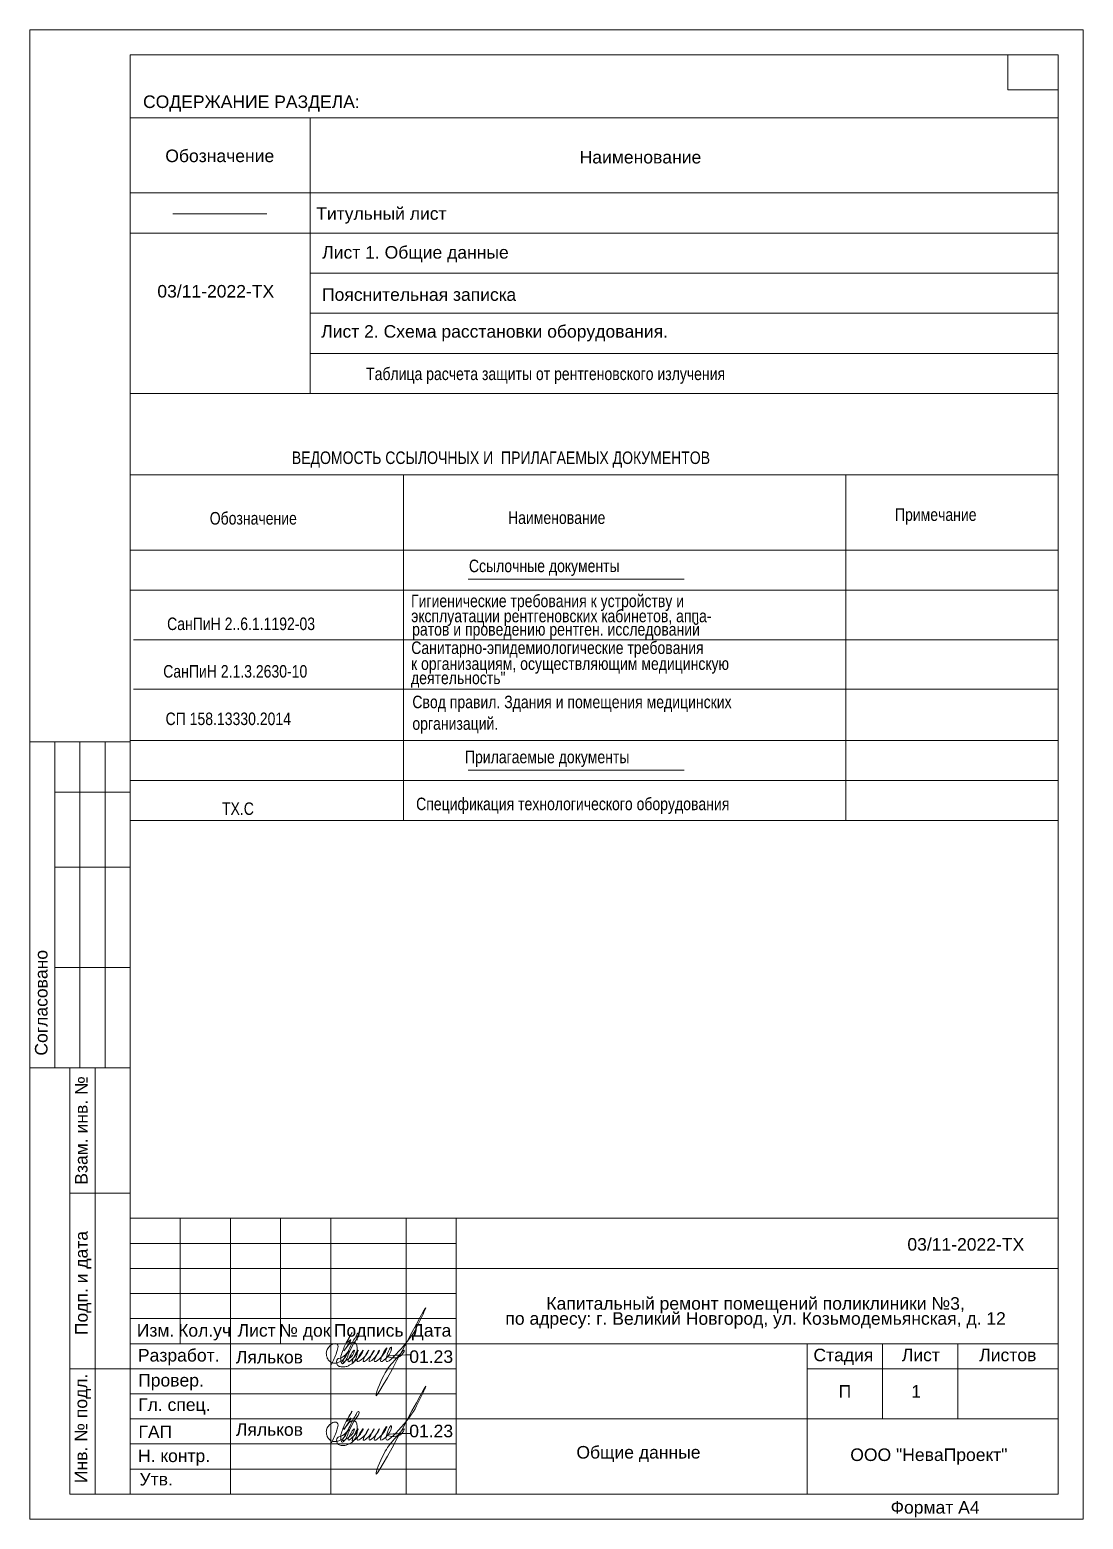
# Model space of a CAD drawing. Header units: metres. Extents: x 14591 to 15202, y 5442 to 5571.
# Drawn here: x 15050.09 to 15071.09, y 5442.46 to 5472.16 of the extents above; entities that cross this region are included whole.
import ezdxf
from ezdxf.enums import TextEntityAlignment as Align

# ---------------------------------------------------------------- set-up
doc = ezdxf.new("R2010")
doc.units = ezdxf.units.M
doc.header["$MEASUREMENT"] = 0
for name, color, linetype, lineweight in [('1', 7, 'Continuous', 0), ('3', 7, 'Continuous', 0), ('Level 1', 7, 'Continuous', 0), ('Level 17', 7, 'Continuous', 0), ('Level 50', 7, 'Continuous', 0), ('Level 63', 7, 'Continuous', 0), ('RAMKA', 7, 'Continuous', 0), ('TEXT', 7, 'Continuous', 30), ('ВК', 7, 'Continuous', 0), ('ЧЕРТЕЖ', 7, 'Continuous', 0)]:
    doc.layers.add(name, color=color, linetype=linetype, lineweight=lineweight)
doc.styles.add('ARIAL', font='arial.ttf')
doc.styles.add('GOST 2.304', font='CS_Gost2304.shx')
doc.styles.add('MONOTXT', font='monotxt.shx', dxfattribs={"width": 0.8, "height": 0.5})
doc.styles.add('Style-Arial', font='arial.ttf')
doc.styles.add('Style-Arial Narrow', font='ARIALN.TTF')

# ---------------------------------------------------------------- blocks, each defined once
blk = doc.blocks.new('*U289')
at = {"layer": 'Level 50', "color": 7, "linetype": 'Continuous', "lineweight": 0}
for p, q in [((10.511, 14.855), (-10.489, 14.855)), ((-10.489, 14.855), (-10.489, -14.845)), ((10.511, -14.845), (10.511, 14.855)), ((-10.489, -14.845), (10.511, -14.845))]:
    blk.add_line(p, q, dxfattribs=at)
at = {"layer": 'Level 50', "color": 7, "linetype": 'Continuous', "lineweight": 13}
for p, q in [((-8.489, 14.355), (-8.489, -14.345)), ((-8.489, 14.355), (10.011, 14.355)), ((9.011, 13.655), (9.011, 14.355)), ((10.011, -14.345), (10.011, 14.355)), ((9.011, 13.655), (10.011, 13.655))]:
    blk.add_line(p, q, dxfattribs=at)
at = {"layer": 'Level 63', "color": 7, "linetype": 'Continuous', "lineweight": 13}
for p, q in [((-10.489, 0.655), (-8.489, 0.655)), ((-10.489, 0.655), (-10.489, -5.845)), ((-9.989, 0.655), (-9.989, -5.845)), ((-9.489, 0.655), (-9.489, -5.845)), ((-8.989, 0.655), (-8.989, -5.845)), ((-9.989, -0.345), (-8.489, -0.345)), ((-9.989, -1.845), (-8.489, -1.845)), ((-9.989, -3.845), (-8.489, -3.845)), ((-10.489, -5.845), (-8.489, -5.845)), ((-9.689, -5.845), (-8.489, -5.845)), ((-9.189, -14.345), (-9.189, -5.845)), ((-9.689, -8.345), (-8.489, -8.345)), ((-8.489, -8.845), (10.011, -8.845)), ((-8.489, -8.845), (-8.489, -14.345)), ((-7.489, -8.845), (-7.489, -11.345)), ((-6.489, -8.845), (-6.489, -14.345)), ((-5.489, -8.845), (-5.489, -11.345)), ((-4.489, -8.845), (-4.489, -14.345)), ((-2.989, -8.845), (-2.989, -14.345)), ((-1.989, -8.845), (-1.989, -14.345)), ((-1.989, -9.845), (10.011, -9.845)), ((-8.489, -10.845), (-1.989, -10.845)), ((-8.489, -11.345), (-1.989, -11.345)), ((-1.989, -11.345), (10.011, -11.345)), ((-9.689, -11.845), (-8.489, -11.845)), ((5.011, -11.845), (10.011, -11.845)), ((-1.989, -12.845), (10.011, -12.845)), ((-8.489, -14.345), (10.011, -14.345))]:
    blk.add_line(p, q, dxfattribs=at)
at = {"layer": 'Level 63', "color": 7, "linetype": 'Continuous', "lineweight": 0}
for p, q in [((-8.489, -9.345), (-1.989, -9.345)), ((-8.489, -9.845), (-1.989, -9.845)), ((-8.489, -10.345), (-1.989, -10.345)), ((-8.489, -11.845), (-1.989, -11.845)), ((-8.489, -12.345), (-1.989, -12.345)), ((-8.489, -12.845), (-1.989, -12.845)), ((-8.489, -13.345), (-1.989, -13.345)), ((-8.489, -13.845), (-1.989, -13.845))]:
    blk.add_line(p, q, dxfattribs=at)
at = {"layer": 'Level 63', "color": 7, "linetype": 'Continuous', "lineweight": 13, "flags": 128}
for points in [[(-8.489, -14.345), (-9.689, -14.345), (-9.689, -5.845)], [(5.011, -11.345), (5.011, -14.345)], [(6.511, -11.345), (6.511, -12.845)], [(8.011, -11.345), (8.011, -12.845)]]:
    blk.add_lwpolyline(points, dxfattribs=at)
at = {"color": 7, "linetype": 'Continuous', "lineweight": 0, "insert": (7.559, -14.646), "char_height": 0.25, "attachment_point": 5, "line_spacing_factor": 1.214483, "style": 'Style-Arial'}
blk.add_mtext('Формат А4', dxfattribs=at)
at = {"layer": 'Level 63', "color": 7, "linetype": 'Continuous', "lineweight": 0, "style": 'Style-Arial'}
for s, p in [('Согласовано', (-10.261, -4.547)), ('Взам. инв. №', (-9.463, -7.093)), ('Подп. и дата', (-9.46, -10.136)), ('Инв. № подл.', (-9.469, -13.033))]:
    blk.add_text(s, height=0.25002, rotation=90, dxfattribs=at).set_placement(p, align=Align.MIDDLE_CENTER)
for s, p in [('Изм.', (-7.982, -11.08)), ('Кол.уч', (-7.004, -11.08)), ('Лист', (-5.966, -11.08)), ('№ док', (-5.007, -11.08)), ('Подпись', (-3.733, -11.08)), ('Дата', (-2.478, -11.08)), ('Разработ.', (-7.52, -11.576)), ('Стадия', (5.73, -11.57)), ('Лист', (7.274, -11.57)), ('Листов', (9.008, -11.57)), ('Провер.', (-7.674, -12.074)), ('Гл. спец.', (-7.608, -12.561)), ('ГАП', (-7.987, -13.103)), ('Н. контр.', (-7.613, -13.58)), ('Утв.', (-7.969, -14.047))]:
    blk.add_text(s, height=0.25, dxfattribs=at).set_placement(p, align=Align.MIDDLE_CENTER)
at = {"layer": 'Level 63', "color": 7, "linetype": 'Continuous', "lineweight": 0, "insert": (7.434, -13.597), "char_height": 0.25, "attachment_point": 5, "line_spacing_factor": 0.6, "style": 'GOST 2.304'}
blk.add_mtext('\\fArial|b0|i0|c204204|p39;ООО "НеваПроект"', dxfattribs=at)
blk = doc.blocks.new('формат А4')
at = {"layer": 'Level 50', "color": 7, "linetype": 'Continuous', "lineweight": 0}
blk.add_blockref('*U289', (10.489, -14.855), dxfattribs=at)

msp = doc.modelspace()

# ---------------------------------------------------------------- linework, layer by layer
at = {"color": 7, "linetype": 'Continuous', "lineweight": 13}
for p, q in [((15052.09156048, 5470.40866488), (15052.09156048, 5464.90866488)), ((15055.67906067, 5470.40866488), (15055.67906067, 5464.90866488)), ((15070.59156048, 5470.40866488), (15070.59156048, 5464.90866488))]:
    msp.add_line(p, q, dxfattribs=at)
at = {"color": 5, "linetype": 'Continuous', "lineweight": 0}
for points in [[(15056.10473375, 5445.54917993), (15056.20739916, 5445.78399774), (15056.23258251, 5445.8779833), (15056.23258251, 5445.93118722), (15056.20135518, 5445.96241455), (15056.15207491, 5445.96241455), (15056.07472864, 5445.91775866), (15056.01997612, 5445.84797034), (15056.00552445, 5445.807582), (15056.00552445, 5445.7389654), (15056.02257194, 5445.6753433), (15056.06540882, 5445.61464565), (15056.11467078, 5445.58620425), (15056.18143339, 5445.57506113), (15056.24948555, 5445.59329565), (15056.30796166, 5445.61989178), (15056.3480687, 5445.65089155), (15056.41943248, 5445.77449724), (15056.48562639, 5445.91056074), (15056.53935186, 5446.02098852), (15056.59558129, 5446.11838075), (15056.63279476, 5446.17054167), (15056.65015882, 5446.17519435), (15056.65685231, 5446.15021391), (15056.64584026, 5446.10911641), (15056.61336743, 5446.06427621), (15056.42214044, 5445.69584559), (15056.36137244, 5445.59059233), (15056.31585813, 5445.56431463), (15056.30368473, 5445.58539957), (15056.29803141, 5445.60649806), (15056.29053929, 5445.68196875), (15056.32366294, 5445.80558788), (15056.41850502, 5446.01228097), (15056.51676718, 5446.18247603), (15056.41971347, 5445.98516321), (15056.48285589, 5446.04075631), (15056.35408367, 5445.81771628), (15056.45483404, 5445.94824045), (15056.52900505, 5445.9910631), (15056.5852509, 5445.97599207), (15056.61204951, 5445.91586352), (15056.61995987, 5445.81894301), (15056.54918075, 5445.59612303), (15056.46141352, 5445.53183424), (15056.39685452, 5445.50490097), (15056.29764954, 5445.50114887), (15056.22887105, 5445.53030997), (15056.21635619, 5445.55198636), (15056.20879989, 5445.60260096), (15056.22256779, 5445.65398345), (15056.29828329, 5445.68156773), (15056.45118566, 5445.81854111), (15056.33569185, 5445.59131262), (15056.39515009, 5445.62564086), (15056.54938742, 5445.77987819), (15056.56150648, 5445.82510713), (15056.43633915, 5445.60831095), (15056.56930449, 5445.70929651), (15056.63766167, 5445.83220623), (15056.52030694, 5445.59917839), (15056.682174, 5445.72677567), (15056.74063171, 5445.83220623), (15056.61742572, 5445.61462836), (15056.78353661, 5445.72063527), (15056.85001487, 5445.83220623), (15056.74022107, 5445.61235535), (15056.91009369, 5445.74885019), (15056.9576048, 5445.83220623), (15056.85598828, 5445.61555551), (15057.05357981, 5445.80759697), (15057.05845002, 5445.81981269), (15056.95998178, 5445.62750426), (15057.20414028, 5445.85446514), (15057.2068055, 5445.86441187), (15057.0827217, 5445.62395041), (15057.30179205, 5445.85455724), (15057.30179205, 5445.8835023), (15057.19258316, 5445.63566539), (15057.49283799, 5445.86052194), (15057.83689677, 5446.35359916), (15057.97185176, 5446.64411953), (15056.99435178, 5444.95103991), (15057.17746434, 5445.38302054), (15057.40219944, 5445.67361239), (15057.55534149, 5445.82675443), (15057.49972402, 5445.73042215), (15057.22965873, 5445.69805236), (15057.67235788, 5445.74061633)], [(15056.10473375, 5443.9834887), (15056.20739916, 5444.21830652), (15056.23258251, 5444.31229208), (15056.23258251, 5444.36549599), (15056.20135518, 5444.39672333), (15056.15207491, 5444.39672333), (15056.07472864, 5444.35206744), (15056.01997612, 5444.28227912), (15056.00552445, 5444.24189078), (15056.00552445, 5444.17327417), (15056.02257194, 5444.10965208), (15056.06540882, 5444.04895443), (15056.11467078, 5444.02051302), (15056.18143339, 5444.0093699), (15056.24948555, 5444.02760442), (15056.30796166, 5444.05420055), (15056.3480687, 5444.08520033), (15056.41943248, 5444.20880601), (15056.48562639, 5444.34486952), (15056.53935186, 5444.45529729), (15056.59558129, 5444.55268953), (15056.63279476, 5444.60485044), (15056.65015882, 5444.60950313), (15056.65685231, 5444.58452269), (15056.64584026, 5444.54342519), (15056.61336743, 5444.49858498), (15056.42214044, 5444.13015437), (15056.36137244, 5444.0249011), (15056.31585813, 5443.9986234), (15056.30368473, 5444.01970835), (15056.29803141, 5444.04080684), (15056.29053929, 5444.11627752), (15056.32366294, 5444.23989666), (15056.41850502, 5444.44658974), (15056.51676718, 5444.6167848), (15056.41971347, 5444.41947198), (15056.48285589, 5444.47506508), (15056.35408367, 5444.25202506), (15056.45483404, 5444.38254922), (15056.52900505, 5444.42537187), (15056.5852509, 5444.41030084), (15056.61204951, 5444.35017229), (15056.61995987, 5444.25325179), (15056.54918075, 5444.0304318), (15056.46141352, 5443.96614302), (15056.39685452, 5443.93920974), (15056.29764954, 5443.93545764), (15056.22887105, 5443.96461874), (15056.21635619, 5443.98629513), (15056.20879989, 5444.03690974), (15056.22256779, 5444.08829223), (15056.29828329, 5444.11587651), (15056.45118566, 5444.25284988), (15056.33569185, 5444.0256214), (15056.39515009, 5444.05994963), (15056.54938742, 5444.21418696), (15056.56150648, 5444.2594159), (15056.43633915, 5444.04261973), (15056.56930449, 5444.14360528), (15056.63766167, 5444.26651501), (15056.52030694, 5444.03348717), (15056.682174, 5444.16108444), (15056.74063171, 5444.26651501), (15056.61742572, 5444.04893713), (15056.78353661, 5444.15494404), (15056.85001487, 5444.26651501), (15056.74022107, 5444.04666413), (15056.91009369, 5444.18315896), (15056.9576048, 5444.26651501), (15056.85598828, 5444.04986429), (15057.05357981, 5444.24190574), (15057.05845002, 5444.25412146), (15056.95998178, 5444.06181304), (15057.20414028, 5444.28877391), (15057.2068055, 5444.29872064), (15057.0827217, 5444.05825918), (15057.30179205, 5444.28886601), (15057.30179205, 5444.31781108), (15057.19258316, 5444.06997417), (15057.49283799, 5444.29483071), (15057.83689677, 5444.78790794), (15057.97185176, 5445.0784283), (15056.99435178, 5443.38534868), (15057.17746434, 5443.81732931), (15057.40219944, 5444.10792116), (15057.55534149, 5444.26106321), (15057.49972402, 5444.16473093), (15057.22965873, 5444.13236114), (15057.67235788, 5444.1749251)]]:
    msp.add_spline(points, degree=3, dxfattribs=at)
at = {"layer": '3', "color": 7, "linetype": 'Continuous', "lineweight": 0}
for p, q in [((15052.10159667, 5457.99067776), (15070.59156048, 5457.99067776)), ((15052.10159667, 5457.19408167), (15070.59156048, 5457.19408167))]:
    msp.add_line(p, q, dxfattribs=at)
at = {"layer": '3', "color": 7, "linetype": 'Continuous', "lineweight": 13}
msp.add_line((15052.10159667, 5456.39748559), (15070.59156048, 5456.39748559), dxfattribs=at)
at = {"layer": 'Level 17', "color": 7, "linetype": 'Continuous', "lineweight": 13}
msp.add_line((15052.9449566, 5468.49520418), (15054.81677822, 5468.49520418), dxfattribs=at)
at = {"layer": 'RAMKA', "color": 7, "linetype": 'Continuous', "lineweight": 13}
msp.add_line((15066.35820698, 5461.68528281), (15066.35820698, 5461.78528281), dxfattribs=at)
at = {"layer": 'RAMKA', "color": 7, "linetype": 'Continuous', "lineweight": 0}
for p, q in [((15052.1578588, 5459.9999699), (15070.59156048, 5459.9999699)), ((15052.1578588, 5459.014657), (15070.59156048, 5459.014657))]:
    msp.add_line(p, q, dxfattribs=at)
at = {"layer": 'RAMKA', "color": 7, "linetype": 'Continuous', "lineweight": 13, "flags": 128}
for points in [[(15058.82815212, 5461.21008181), (15063.13467971, 5461.21008181)], [(15058.83291221, 5457.39976738), (15063.13943981, 5457.39976738)]]:
    msp.add_lwpolyline(points, dxfattribs=at)
at = {"layer": 'TEXT', "color": 7, "linetype": 'Continuous', "lineweight": 13}
for p, q in [((15057.5394682, 5461.78528281), (15057.5394682, 5463.28528281)), ((15066.35820698, 5463.28528281), (15066.35820698, 5461.78528281)), ((15057.5394682, 5456.39748559), (15057.5394682, 5461.78528281)), ((15066.35820698, 5461.78528281), (15066.35820698, 5456.39748559))]:
    msp.add_line(p, q, dxfattribs=at)
at = {"layer": 'TEXT', "color": 7, "linetype": 'Continuous', "lineweight": 0}
msp.add_line((15052.09156048, 5460.98528281), (15070.59156048, 5460.98528281), dxfattribs=at)
at = {"layer": 'TEXT', "color": 7, "linetype": 'Continuous', "lineweight": 13, "flags": 128}
for points in [[(15052.09156048, 5463.28528281), (15070.59156048, 5463.28528281)], [(15070.59156048, 5461.78528281), (15052.09156048, 5461.78528281)]]:
    msp.add_lwpolyline(points, dxfattribs=at)
at = {"layer": 'ВК', "color": 7, "lineweight": 13}
msp.add_line((15052.09156048, 5468.10866488), (15070.59156048, 5468.10866488), dxfattribs=at)
at = {"layer": 'ВК', "color": 7, "linetype": 'Continuous', "lineweight": 0}
for p, q in [((15055.67906067, 5467.30866488), (15070.59156048, 5467.30866488)), ((15055.67906067, 5466.50866488), (15070.59156048, 5466.50866488)), ((15055.67906067, 5465.70866488), (15070.59156048, 5465.70866488))]:
    msp.add_line(p, q, dxfattribs=at)
at = {"layer": 'ВК', "color": 7, "linetype": 'Continuous', "lineweight": 13}
msp.add_line((15052.09156048, 5464.90866488), (15070.59156048, 5464.90866488), dxfattribs=at)
at = {"layer": 'ВК', "color": 7, "linetype": 'Continuous', "lineweight": 13, "flags": 128}
for points in [[(15052.09156048, 5470.40866488), (15070.59156048, 5470.40866488)], [(15052.09156048, 5468.90866488), (15070.59156048, 5468.90866488)]]:
    msp.add_lwpolyline(points, dxfattribs=at)
at = {"layer": 'ЧЕРТЕЖ', "color": 7, "linetype": 'Continuous', "lineweight": 13}
for p, q in [((15052.09156048, 5461.78528281), (15070.59156048, 5461.78528281)), ((15070.59156048, 5461.78528281), (15052.09156048, 5461.78528281)), ((15052.09156048, 5461.78528281), (15070.59156048, 5461.78528281)), ((15052.09156048, 5461.78528281), (15070.59156048, 5461.78528281)), ((15052.09156048, 5461.78528281), (15070.59156048, 5461.78528281)), ((15052.09156048, 5461.78528281), (15070.59156048, 5461.78528281))]:
    msp.add_line(p, q, dxfattribs=at)

# ---------------------------------------------------------------- block references
at = {"layer": 'Level 50', "color": 7, "linetype": 'Continuous', "lineweight": 0}
msp.add_blockref('формат А4', (15050.09156048, 5472.16249842), dxfattribs=at)

# ---------------------------------------------------------------- texts
at = {"color": 7, "linetype": 'Continuous', "lineweight": 0, "style": 'Style-Arial'}
msp.add_text('03/11-2022-ТХ', height=0.25, dxfattribs=at).set_placement((15052.63410376, 5466.94863434), align=Align.MIDDLE_LEFT)
msp.add_text('03/11-2022-ТХ', height=0.25, dxfattribs=at).set_placement((15067.58629811, 5448.0679777), align=Align.TOP_LEFT)
at = {"color": 7, "lineweight": 13, "style": 'Style-Arial'}
for p in [(15054.20077033, 5445.81921312), (15054.20077033, 5444.37549579)]:
    msp.add_text('Ляльков', height=0.25, dxfattribs=at).set_placement(p, align=Align.TOP_LEFT)
at = {"color": 18, "linetype": 'Continuous', "lineweight": 13, "true_color": 0x000000, "style": 'ARIAL'}
for p in [(15058.09331479, 5445.82966381), (15058.09331479, 5444.34683931)]:
    msp.add_text('01.23', height=0.25, dxfattribs=at).set_placement(p, align=Align.TOP_CENTER)
at = {"color": 7, "linetype": 'Continuous', "lineweight": 13, "style": 'Style-Arial'}
msp.add_text('1', height=0.25, dxfattribs=at).set_placement((15067.66329107, 5445.13551226), align=Align.TOP_LEFT)
at = {"color": 7, "linetype": 'Continuous', "lineweight": 13, "insert": (15057.85252766, 5466.88085801), "char_height": 0.25, "attachment_point": 5, "line_spacing_factor": 0.6, "style": 'Style-Arial'}
msp.add_mtext('Пояснительная записка ', dxfattribs=at)
at = {"color": 7, "linetype": 'Continuous', "lineweight": 0, "char_height": 0.25, "attachment_point": 5, "line_spacing_factor": 0.72}
for s, insert, style in [('Капитальный ремонт \\C256;помещений поликлиники №3, \\Pпо адресу: г. Великий Новгород, ул. Козьмодемьянская, д. 12', (15064.56051162, 5446.57762497), 'Style-Arial'), ('\\fArial|b0|i0|c204204|p39;П', (15066.3413141, 5445.01101884), 'GOST 2.304')]:
    msp.add_mtext(s, dxfattribs=dict(at, insert=insert, style=style))
at = {"layer": '1', "color": 7, "linetype": 'Continuous', "lineweight": 13, "insert": (15053.92244318, 5456.50298345), "char_height": 0.25, "attachment_point": 7, "line_spacing_factor": 0.6, "style": 'MONOTXT'}
msp.add_mtext('\\fArial|b0|i0|c204204|p39;ТХ.С', dxfattribs=at)
at = {"layer": '3', "color": 7, "lineweight": 30, "char_height": 0.25, "line_spacing_factor": 0.6, "style": 'MONOTXT'}
for s, insert, attachment_point in [('\\fArial|b0|i0|c204204|p39;Таблица расчета защиты от рентгеновского излучения', (15060.37409661, 5465.26472285), 5), ('\\fArial|b0|i0|c204204|p39;ВЕДОМОСТЬ ССЫЛОЧНЫХ И  ПРИЛАГАЕМЫХ ДОКУМЕНТОВ', (15055.3159747, 5463.43128869), 7)]:
    msp.add_mtext(s, dxfattribs=dict(at, insert=insert, attachment_point=attachment_point))
at = {"layer": 'Level 1', "color": 7, "linetype": 'Continuous', "lineweight": 0, "style": 'Style-Arial'}
msp.add_text('СОДЕРЖАНИЕ РАЗДЕЛА:', height=0.25, dxfattribs=at).set_placement((15052.34908631, 5470.8526566), align=Align.TOP_LEFT)
at = {"layer": 'Level 1', "color": 7, "linetype": 'Continuous', "lineweight": 13, "char_height": 0.25, "attachment_point": 5, "line_spacing_factor": 0.6, "style": 'Style-Arial Narrow'}
for s, insert in [('\\fArial|b0|i0|c204204|p39;Обозначение', (15053.87856287, 5469.64702388)), ('\\fArial|b0|i0|c204204|p39;Наименование', (15062.26556727, 5469.62053356)), ('\\fArial|b0|i0|c204204|p39;Титульный лист', (15057.10072641, 5468.4609054))]:
    msp.add_mtext(s, dxfattribs=dict(at, insert=insert))
at = {"layer": 'Level 17', "color": 7, "linetype": 'Continuous', "lineweight": 0, "char_height": 0.25, "attachment_point": 5, "line_spacing_factor": 0.6, "style": 'Style-Arial'}
for s, insert in [('Лист 1. Общие данные', (15057.78028635, 5467.68850214)), ('Лист 2. Схема расстановки оборудования.', (15059.35817677, 5466.11061172)), ('Общие данные', (15062.22552247, 5443.76120954))]:
    msp.add_mtext(s, dxfattribs=dict(at, insert=insert))
at = {"layer": 'RAMKA', "color": 7, "linetype": 'Continuous', "lineweight": 13, "char_height": 0.25, "line_spacing_factor": 0.6, "style": 'MONOTXT'}
for s, insert, attachment_point in [('\\fArial|b0|i0|c204204|p39;Обозначение', (15054.54722185, 5462.29310382), 8), ('\\fArial|b0|i0|c204204|p39;Наименование', (15060.59557238, 5462.30507362), 8), ('\\fArial|b0|i0|c204204|p39;Примечание', (15068.1521, 5462.29402908), 8), ('\\fArial|b0|i0|c204204|p39;Ссылочные документы', (15058.84594243, 5461.27180334), 7), ('\\fArial|b0|i0|c204204|p39;Гигиенические требования к устройству и  ', (15057.69159784, 5460.57352782), 7), ('\\fArial|b0|i0|c204204|p39;СанПиН 2..6.1.1192-03', (15052.82903386, 5460.18874282), 7), ('\\fArial|b0|i0|c204204|p39;эксплуатации рентгеновских кабинетов, аппа-', (15057.69532572, 5460.27325303), 7), ('\\fArial|b0|i0|c204204|p39;ратов и проведению рентген. исследований', (15057.71340427, 5460.00665562), 7), ('\\fArial|b0|i0|c204204|p39;Санитарно-эпидемиологические требования', (15057.69656379, 5459.63994304), 7), ('\\fArial|b0|i0|c204204|p39;СанПиН 2.1.3.2630-10', (15052.75170293, 5459.24070251), 7), ('\\fArial|b0|i0|c204204|p39;к организациям, осуществляющим медицинскую  ', (15057.69130092, 5459.32258766), 7), ('\\fArial|b0|i0|c204204|p39;деятельность"', (15057.69130092, 5459.04166596), 7), ('\\fArial|b0|i0|c204204|p39;Свод правил. Здания и помещения медицинских', (15057.71835752, 5458.5590313), 7), ('\\fArial|b0|i0|c204204|p39;СП 158.13330.2014', (15052.79860071, 5458.2943379), 7), ('\\fArial|b0|i0|c204204|p39;организаций.', (15057.71835752, 5458.12866386), 7), ('\\fArial|b0|i0|c204204|p39;     Прилагаемые документы', (15058.37819827, 5457.46148891), 7), ('\\fArial|b0|i0|c204204|p39;Спецификация технологического оборудования                       ', (15057.79338796, 5456.52569158), 7)]:
    msp.add_mtext(s, dxfattribs=dict(at, insert=insert, attachment_point=attachment_point))

doc.saveas('drawing.dxf')
